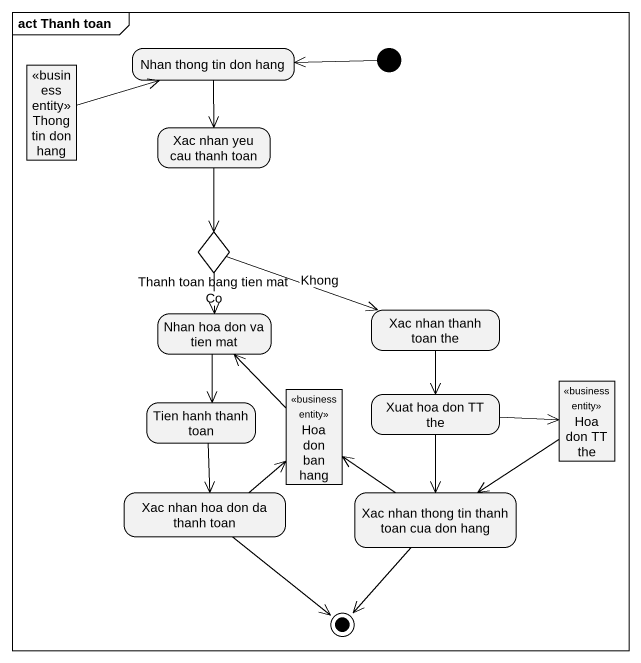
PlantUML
@startuml
mainframe act Thanh toan
hide empty description
state "Thong tin don hang" as Thong_tin_don_hang <<business entity>>
state "Nhan thong tin don hang" as Nhan_thong_tin_don_hang
state "Xac nhan yeu cau thanh toan" as Xac_nhan_yeu_cau_thanh_toan
state "Thanh toan bang tien mat" as Thanh_toan_bang_tien_mat <<choice>>
state "Nhan hoa don va tien mat" as Nhan_hoa_don_va_tien_mat
state "Xac nhan thanh toan the" as Xac_nhan_thanh_toan_the
state "Tien hanh thanh toan" as Tien_hanh_thanh_toan
state "Hoa don ban hang" as Hoa_don_ban_hang <<business entity>>
state "Xuat hoa don TT the" as Xuat_hoa_don_TT_the
state "Hoa don TT the" as Hoa_don_TT_the <<business entity>>
state "Xac nhan hoa don da thanh toan" as Xac_nhan_hoa_don_da_thanh
state "Xac nhan thong tin thanh toan cua don hang" as Xac_nhan_thong_tin_thanh
[*] -left-> Nhan_thong_tin_don_hang
Thong_tin_don_hang -right-> Nhan_thong_tin_don_hang
Nhan_thong_tin_don_hang --> Xac_nhan_yeu_cau_thanh_toan
Xac_nhan_yeu_cau_thanh_toan --> Thanh_toan_bang_tien_mat
Thanh_toan_bang_tien_mat --> Nhan_hoa_don_va_tien_mat : Co
Thanh_toan_bang_tien_mat -right-> Xac_nhan_thanh_toan_the : Khong
Nhan_hoa_don_va_tien_mat --> Tien_hanh_thanh_toan
Xac_nhan_thanh_toan_the --> Xuat_hoa_don_TT_the
Tien_hanh_thanh_toan --> Xac_nhan_hoa_don_da_thanh
Hoa_don_ban_hang -up-> Nhan_hoa_don_va_tien_mat
Xuat_hoa_don_TT_the -right-> Hoa_don_TT_the
Xuat_hoa_don_TT_the --> Xac_nhan_thong_tin_thanh
Hoa_don_TT_the --> Xac_nhan_thong_tin_thanh
Xac_nhan_hoa_don_da_thanh -up-> Hoa_don_ban_hang
Xac_nhan_thong_tin_thanh -up-> Hoa_don_ban_hang
Xac_nhan_hoa_don_da_thanh --> [*]
Xac_nhan_thong_tin_thanh --> [*]
@enduml
